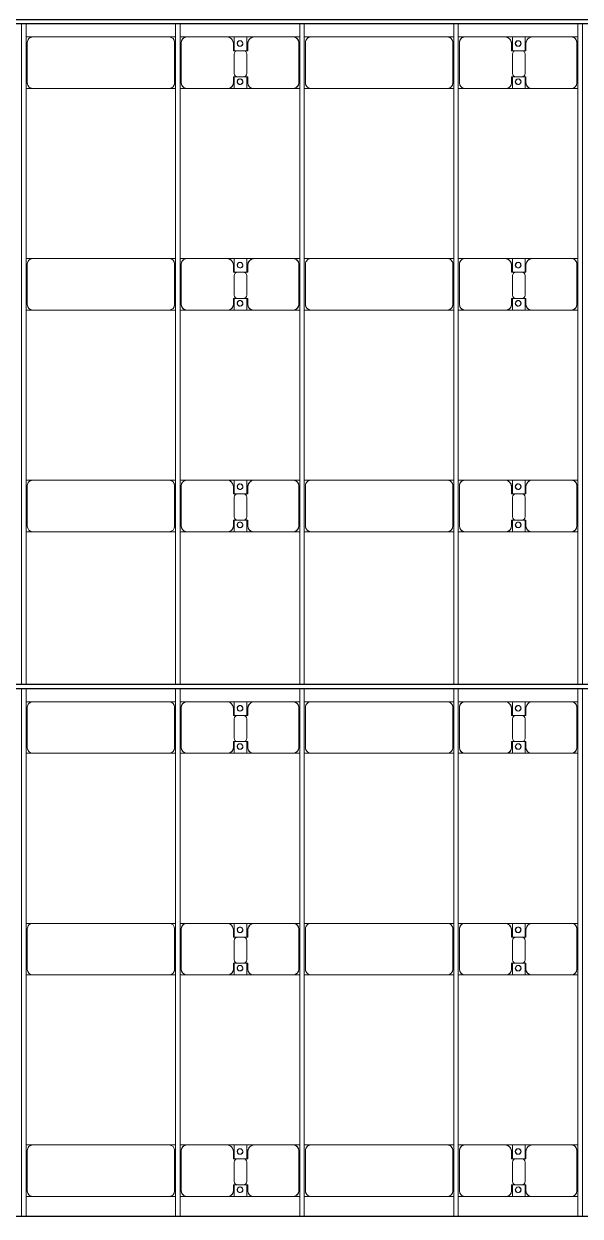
# Model space of a CAD drawing. Header units: millimetres. Extents: x -533732 to -130507, y -117886 to -23954.
# Drawn here: x -443909 to -438889, y -94545 to -83785 of the extents above; entities that cross this region are included whole.
import ezdxf

# ---------------------------------------------------------------- set-up
doc = ezdxf.new("R2010")
doc.units = ezdxf.units.MM
doc.layers.add('A-GENM', color=13, linetype='Continuous', lineweight=9)
doc.layers.add('S-BEAM', color=12, linetype='Continuous', lineweight=9)

# ---------------------------------------------------------------- blocks, each defined once
blk = doc.blocks.new('Dai phao do pin - DẢI PHAO ĐỠ PIN-V79-BỐ TRÍ KHUNG KẾT CẤU BÈ PIN 06')
at = {"layer": 'A-GENM', "color": 7}
for p, q in [((6849, 242), (6910, 242)), ((6849, 242), (6910, 242)), ((8140, 242), (6910, 242)), ((8140, 242), (8199, 242)), ((8140, 242), (8199, 242)), ((8239, 242), (8300, 242)), ((8239, 242), (8300, 242)), ((8660, 242), (8300, 242)), ((8660, 242), (8842, 242)), ((8842, 242), (8660, 242)), ((8728, 242), (8910, 242)), ((8728, 116), (8728, 242)), ((8910, 242), (8728, 242)), ((8842, 242), (8842, 116)), ((9260, 242), (8910, 242)), ((9260, 242), (9319, 242)), ((9260, 242), (9319, 242)), ((9359, 242), (9420, 242)), ((9359, 242), (9420, 242)), ((10650, 242), (9420, 242)), ((10650, 242), (10709, 242)), ((10650, 242), (10709, 242)), ((10749, 242), (10810, 242)), ((10749, 242), (10810, 242)), ((11170, 242), (10810, 242)), ((11170, 242), (11352, 242)), ((11352, 242), (11170, 242)), ((11238, 242), (11420, 242)), ((11238, 116), (11238, 242)), ((11420, 242), (11238, 242)), ((11352, 242), (11352, 116)), ((11770, 242), (11420, 242)), ((11770, 242), (11829, 242)), ((11770, 242), (11829, 242)), ((6860, 192), (6860, -173)), ((8190, -173), (8190, 192)), ((8250, 192), (8250, -173)), ((8720, 118), (8720, 182)), ((8812, 118), (8720, 118)), ((8850, 118), (8758, 118)), ((8850, 182), (8850, 118)), ((9310, -173), (9310, 192)), ((9370, 192), (9370, -173)), ((10700, -173), (10700, 192)), ((10760, 192), (10760, -173)), ((11230, 118), (11230, 182)), ((11322, 118), (11230, 118)), ((11360, 118), (11268, 118)), ((11360, 182), (11360, 118)), ((11820, -173), (11820, 192)), ((8728, 88), (8728, -88)), ((8842, -88), (8842, 88)), ((11238, 88), (11238, -88)), ((11352, -88), (11352, 88)), ((8720, -173), (8720, -118)), ((8720, -118), (8812, -118)), ((8728, -223), (8728, -116)), ((8758, -118), (8850, -118)), ((8842, -116), (8842, -223)), ((8850, -118), (8850, -173)), ((11230, -173), (11230, -118)), ((11230, -118), (11322, -118)), ((11238, -223), (11238, -116)), ((11268, -118), (11360, -118)), ((11352, -116), (11352, -223)), ((11360, -118), (11360, -173)), ((6910, -223), (6849, -223)), ((6910, -223), (6849, -223)), ((6910, -223), (8140, -223)), ((8199, -223), (8140, -223)), ((8199, -223), (8140, -223)), ((8300, -223), (8239, -223)), ((8300, -223), (8239, -223)), ((8300, -223), (8670, -223)), ((8842, -223), (8670, -223)), ((8670, -223), (8842, -223)), ((8900, -223), (8728, -223)), ((8728, -223), (8900, -223)), ((8900, -223), (9260, -223)), ((9319, -223), (9260, -223)), ((9319, -223), (9260, -223)), ((9420, -223), (9359, -223)), ((9420, -223), (9359, -223)), ((9420, -223), (10650, -223)), ((10709, -223), (10650, -223)), ((10709, -223), (10650, -223)), ((10810, -223), (10749, -223)), ((10810, -223), (10749, -223)), ((10810, -223), (11180, -223)), ((11352, -223), (11180, -223)), ((11180, -223), (11352, -223)), ((11410, -223), (11238, -223)), ((11238, -223), (11410, -223)), ((11410, -223), (11770, -223)), ((11829, -223), (11770, -223)), ((11829, -223), (11770, -223))]:
    blk.add_line(p, q, dxfattribs=at)
for centre, radius, start, end in [((6910, 192), 50, 90, 180), ((6910, 192), 50, 150, 180), ((6910, 192), 50, 105, 135), ((8140, 192), 50, 0, 90), ((8140, 192), 50, 60, 90), ((8140, 192), 50, 15, 30), ((8300, 192), 50, 90, 180), ((8300, 192), 50, 105, 180), ((8660, 182), 60, 360, 90), ((8660, 182), 60, 360, 60), ((8910, 182), 60, 90, 180), ((8910, 182), 60, 120, 180), ((9260, 192), 50, 0, 90), ((9260, 192), 50, 0, 75), ((9420, 192), 50, 90, 180), ((9420, 192), 50, 150, 180), ((9420, 192), 50, 105, 135), ((10650, 192), 50, 360, 90), ((10650, 192), 50, 60, 90), ((10650, 192), 50, 15, 30), ((10810, 192), 50, 90, 180), ((10810, 192), 50, 105, 180), ((11170, 182), 60, 360, 90), ((11170, 182), 60, 360, 60), ((11420, 182), 60, 90, 180), ((11420, 182), 60, 120, 180), ((11770, 192), 50, 360, 90), ((11770, 192), 50, 360, 75), ((8758, 88), 30, 90, 180), ((8779, 183), 25, 0, 180), ((8779, 183), 25, 0, 165), ((8779, 183), 25, 180, 0), ((8781, 183), 25, 360, 180), ((8781, 183), 25, 90, 180), ((8781, 183), 25, 180, 360), ((8781, 183), 25, 180, 300), ((8779, 183), 25, 210, 0), ((8781, 183), 25, 15, 75), ((8781, 183), 25, 339.9422, 345), ((8812, 88), 30, 360, 90), ((11268, 88), 30, 90, 180), ((11289, 183), 25, 0, 180), ((11289, 183), 25, 0, 165), ((11289, 183), 25, 180, 0), ((11291, 183), 25, 360, 180), ((11291, 183), 25, 90, 180), ((11291, 183), 25, 180, 0), ((11291, 183), 25, 180, 300), ((11289, 183), 25, 210, 0), ((11291, 183), 25, 15, 75), ((11291, 183), 25, 339.9685, 345), ((11322, 88), 30, 0, 90), ((8758, -88), 30, 180, 270), ((8812, -88), 30, 270, 0), ((11268, -88), 30, 180, 270), ((11322, -88), 30, 270, 0), ((6910, -173), 50, 180, 270), ((6910, -173), 50, 180, 210), ((8140, -173), 50, 270, 360), ((8140, -173), 50, 330, 360), ((8300, -173), 50, 180, 270), ((8300, -173), 50, 180, 255), ((8670, -173), 50, 270, 0), ((8670, -173), 50, 285, 0), ((8779, -162), 25, 0, 180), ((8779, -162), 25, 105, 165), ((8779, -162), 25, 180, 0), ((8779, -162), 25, 195, 360), ((8781, -162), 25, 360, 180), ((8781, -162), 25, 105, 180), ((8781, -162), 25, 180, 0), ((8781, -162), 25, 180, 270), ((8779, -162), 25, 360, 75), ((8781, -162), 25, 15, 75), ((8781, -162), 25, 285, 345), ((8900, -173), 50, 180, 270), ((8900, -173), 50, 180, 255), ((9260, -173), 50, 270, 360), ((9260, -173), 50, 285, 360), ((9420, -173), 50, 180, 270), ((9420, -173), 50, 180, 210), ((10650, -173), 50, 270, 360), ((10650, -173), 50, 330, 360), ((10810, -173), 50, 180, 270), ((10810, -173), 50, 180, 255), ((11180, -173), 50, 270, 360), ((11180, -173), 50, 285, 0), ((11289, -162), 25, 360, 180), ((11289, -162), 25, 105, 165), ((11289, -162), 25, 180, 360), ((11289, -162), 25, 195, 360), ((11291, -162), 25, 0, 180), ((11291, -162), 25, 105, 180), ((11291, -162), 25, 180, 0), ((11291, -162), 25, 180, 270), ((11289, -162), 25, 360, 75), ((11291, -162), 25, 15, 75), ((11291, -162), 25, 285, 345), ((11410, -173), 50, 180, 270), ((11410, -173), 50, 180, 255), ((11770, -173), 50, 270, 360), ((11770, -173), 50, 285, 360), ((6910, -173), 50, 240, 270), ((8140, -173), 50, 285, 300), ((9420, -173), 50, 240, 270), ((10650, -173), 50, 285, 300)]:
    blk.add_arc(centre, radius, start, end, dxfattribs=at)
blk = doc.blocks.new('Dai phao do pin - DẢI PHAO ĐỠ PIN-V81-BỐ TRÍ KHUNG KẾT CẤU BÈ PIN 06')
at = {"layer": 'A-GENM', "color": 7}
for p, q in [((6849, 242), (6910, 242)), ((6849, 242), (6910, 242)), ((8140, 242), (6910, 242)), ((8140, 242), (8199, 242)), ((8140, 242), (8199, 242)), ((8239, 242), (8300, 242)), ((8239, 242), (8300, 242)), ((8660, 242), (8300, 242)), ((8660, 242), (8842, 242)), ((8842, 242), (8660, 242)), ((8728, 242), (8910, 242)), ((8728, 116), (8728, 242)), ((8910, 242), (8728, 242)), ((8842, 242), (8842, 116)), ((9260, 242), (8910, 242)), ((9260, 242), (9319, 242)), ((9260, 242), (9319, 242)), ((9359, 242), (9420, 242)), ((9359, 242), (9420, 242)), ((10650, 242), (9420, 242)), ((10650, 242), (10709, 242)), ((10650, 242), (10709, 242)), ((10749, 242), (10810, 242)), ((10749, 242), (10810, 242)), ((11170, 242), (10810, 242)), ((11170, 242), (11352, 242)), ((11352, 242), (11170, 242)), ((11238, 242), (11420, 242)), ((11238, 116), (11238, 242)), ((11420, 242), (11238, 242)), ((11352, 242), (11352, 116)), ((11770, 242), (11420, 242)), ((11770, 242), (11829, 242)), ((11770, 242), (11829, 242)), ((6860, 192), (6860, -173)), ((8190, -173), (8190, 192)), ((8250, 192), (8250, -173)), ((8720, 118), (8720, 182)), ((8812, 118), (8720, 118)), ((8850, 118), (8758, 118)), ((8850, 182), (8850, 118)), ((9310, -173), (9310, 192)), ((9370, 192), (9370, -173)), ((10700, -173), (10700, 192)), ((10760, 192), (10760, -173)), ((11230, 118), (11230, 182)), ((11322, 118), (11230, 118)), ((11360, 118), (11268, 118)), ((11360, 182), (11360, 118)), ((11820, -173), (11820, 192)), ((8728, 88), (8728, -88)), ((8842, -88), (8842, 88)), ((11238, 88), (11238, -88)), ((11352, -88), (11352, 88)), ((8720, -173), (8720, -118)), ((8720, -118), (8812, -118)), ((8728, -223), (8728, -116)), ((8758, -118), (8850, -118)), ((8842, -116), (8842, -223)), ((8850, -118), (8850, -173)), ((11230, -173), (11230, -118)), ((11230, -118), (11322, -118)), ((11238, -223), (11238, -116)), ((11268, -118), (11360, -118)), ((11352, -116), (11352, -223)), ((11360, -118), (11360, -173)), ((6910, -223), (6849, -223)), ((6910, -223), (6849, -223)), ((6910, -223), (8140, -223)), ((8199, -223), (8140, -223)), ((8199, -223), (8140, -223)), ((8300, -223), (8239, -223)), ((8300, -223), (8239, -223)), ((8300, -223), (8670, -223)), ((8842, -223), (8670, -223)), ((8670, -223), (8842, -223)), ((8900, -223), (8728, -223)), ((8728, -223), (8900, -223)), ((8900, -223), (9260, -223)), ((9319, -223), (9260, -223)), ((9319, -223), (9260, -223)), ((9420, -223), (9359, -223)), ((9420, -223), (9359, -223)), ((9420, -223), (10650, -223)), ((10709, -223), (10650, -223)), ((10709, -223), (10650, -223)), ((10810, -223), (10749, -223)), ((10810, -223), (10749, -223)), ((10810, -223), (11180, -223)), ((11352, -223), (11180, -223)), ((11180, -223), (11352, -223)), ((11410, -223), (11238, -223)), ((11238, -223), (11410, -223)), ((11410, -223), (11770, -223)), ((11829, -223), (11770, -223)), ((11829, -223), (11770, -223))]:
    blk.add_line(p, q, dxfattribs=at)
for centre, radius, start, end in [((6910, 192), 50, 90, 180), ((6910, 192), 50, 150, 180), ((6910, 192), 50, 105, 135), ((8140, 192), 50, 0, 90), ((8140, 192), 50, 60, 90), ((8140, 192), 50, 15, 30), ((8300, 192), 50, 90, 180), ((8300, 192), 50, 105, 180), ((8660, 182), 60, 360, 90), ((8660, 182), 60, 360, 60), ((8910, 182), 60, 90, 180), ((8910, 182), 60, 120, 180), ((9260, 192), 50, 0, 90), ((9260, 192), 50, 0, 75), ((9420, 192), 50, 90, 180), ((9420, 192), 50, 150, 180), ((9420, 192), 50, 105, 135), ((10650, 192), 50, 360, 90), ((10650, 192), 50, 60, 90), ((10650, 192), 50, 15, 30), ((10810, 192), 50, 90, 180), ((10810, 192), 50, 105, 180), ((11170, 182), 60, 360, 90), ((11170, 182), 60, 360, 60), ((11420, 182), 60, 90, 180), ((11420, 182), 60, 120, 180), ((11770, 192), 50, 360, 90), ((11770, 192), 50, 360, 75), ((8758, 88), 30, 90, 180), ((8779, 183), 25, 0, 180), ((8779, 183), 25, 0, 165), ((8779, 183), 25, 180, 0), ((8781, 183), 25, 360, 180), ((8781, 183), 25, 90, 180), ((8781, 183), 25, 180, 360), ((8781, 183), 25, 180, 300), ((8779, 183), 25, 210, 0), ((8781, 183), 25, 15, 75), ((8781, 183), 25, 330, 345), ((8812, 88), 30, 360, 90), ((11268, 88), 30, 90, 180), ((11289, 183), 25, 0, 180), ((11289, 183), 25, 0, 165), ((11289, 183), 25, 180, 0), ((11291, 183), 25, 360, 180), ((11291, 183), 25, 90, 180), ((11291, 183), 25, 180, 0), ((11291, 183), 25, 180, 300), ((11289, 183), 25, 210, 0), ((11291, 183), 25, 15, 75), ((11291, 183), 25, 330, 345), ((11322, 88), 30, 0, 90), ((8758, -88), 30, 180, 270), ((8812, -88), 30, 270, 0), ((11268, -88), 30, 180, 270), ((11322, -88), 30, 270, 0), ((6910, -173), 50, 180, 270), ((6910, -173), 50, 180, 210), ((8140, -173), 50, 270, 360), ((8140, -173), 50, 330, 360), ((8300, -173), 50, 180, 270), ((8300, -173), 50, 180, 255), ((8670, -173), 50, 270, 0), ((8670, -173), 50, 285, 0), ((8779, -162), 25, 0, 180), ((8779, -162), 25, 105, 165), ((8779, -162), 25, 180, 0), ((8779, -162), 25, 195, 360), ((8781, -162), 25, 360, 180), ((8781, -162), 25, 105, 180), ((8781, -162), 25, 180, 0), ((8781, -162), 25, 180, 270), ((8779, -162), 25, 360, 75), ((8781, -162), 25, 15, 75), ((8781, -162), 25, 285, 345), ((8900, -173), 50, 180, 270), ((8900, -173), 50, 180, 255), ((9260, -173), 50, 270, 360), ((9260, -173), 50, 285, 360), ((9420, -173), 50, 180, 270), ((9420, -173), 50, 180, 210), ((10650, -173), 50, 270, 360), ((10650, -173), 50, 330, 360), ((10810, -173), 50, 180, 270), ((10810, -173), 50, 180, 255), ((11180, -173), 50, 270, 360), ((11180, -173), 50, 285, 0), ((11289, -162), 25, 360, 180), ((11289, -162), 25, 105, 165), ((11289, -162), 25, 180, 360), ((11289, -162), 25, 195, 360), ((11291, -162), 25, 0, 180), ((11291, -162), 25, 105, 180), ((11291, -162), 25, 180, 0), ((11291, -162), 25, 180, 270), ((11289, -162), 25, 360, 75), ((11291, -162), 25, 15, 75), ((11291, -162), 25, 285, 345), ((11410, -173), 50, 180, 270), ((11410, -173), 50, 180, 255), ((11770, -173), 50, 270, 360), ((11770, -173), 50, 285, 360), ((6910, -173), 50, 240, 270), ((8140, -173), 50, 285, 300), ((9420, -173), 50, 240, 270), ((10650, -173), 50, 285, 300)]:
    blk.add_arc(centre, radius, start, end, dxfattribs=at)
blk = doc.blocks.new('Dai phao do pin - DẢI PHAO ĐỠ PIN-V83-BỐ TRÍ KHUNG KẾT CẤU BÈ PIN 06')
at = {"layer": 'A-GENM', "color": 7}
for p, q in [((6849, 242), (6910, 242)), ((6849, 242), (6910, 242)), ((8140, 242), (6910, 242)), ((8140, 242), (8199, 242)), ((8140, 242), (8199, 242)), ((8239, 242), (8300, 242)), ((8239, 242), (8300, 242)), ((8660, 242), (8300, 242)), ((8660, 242), (8842, 242)), ((8842, 242), (8660, 242)), ((8728, 242), (8910, 242)), ((8728, 116), (8728, 242)), ((8910, 242), (8728, 242)), ((8842, 242), (8842, 116)), ((9260, 242), (8910, 242)), ((9260, 242), (9319, 242)), ((9260, 242), (9319, 242)), ((9359, 242), (9420, 242)), ((9359, 242), (9420, 242)), ((10650, 242), (9420, 242)), ((10650, 242), (10709, 242)), ((10650, 242), (10709, 242)), ((10749, 242), (10810, 242)), ((10749, 242), (10810, 242)), ((11170, 242), (10810, 242)), ((11170, 242), (11352, 242)), ((11352, 242), (11170, 242)), ((11238, 242), (11420, 242)), ((11238, 116), (11238, 242)), ((11420, 242), (11238, 242)), ((11352, 242), (11352, 116)), ((11770, 242), (11420, 242)), ((11770, 242), (11829, 242)), ((11770, 242), (11829, 242)), ((6860, 192), (6860, -173)), ((8190, -173), (8190, 192)), ((8250, 192), (8250, -173)), ((8720, 118), (8720, 182)), ((8812, 118), (8720, 118)), ((8850, 118), (8758, 118)), ((8850, 182), (8850, 118)), ((9310, -173), (9310, 192)), ((9370, 192), (9370, -173)), ((10700, -173), (10700, 192)), ((10760, 192), (10760, -173)), ((11230, 118), (11230, 182)), ((11322, 118), (11230, 118)), ((11360, 118), (11268, 118)), ((11360, 182), (11360, 118)), ((11820, -173), (11820, 192)), ((8728, 88), (8728, -88)), ((8842, -88), (8842, 88)), ((11238, 88), (11238, -88)), ((11352, -88), (11352, 88)), ((8720, -173), (8720, -118)), ((8720, -118), (8812, -118)), ((8728, -223), (8728, -116)), ((8758, -118), (8850, -118)), ((8842, -116), (8842, -223)), ((8850, -118), (8850, -173)), ((11230, -173), (11230, -118)), ((11230, -118), (11322, -118)), ((11238, -223), (11238, -116)), ((11268, -118), (11360, -118)), ((11352, -116), (11352, -223)), ((11360, -118), (11360, -173)), ((6910, -223), (6849, -223)), ((6910, -223), (6849, -223)), ((6910, -223), (8140, -223)), ((8199, -223), (8140, -223)), ((8199, -223), (8140, -223)), ((8300, -223), (8239, -223)), ((8300, -223), (8239, -223)), ((8300, -223), (8670, -223)), ((8842, -223), (8670, -223)), ((8670, -223), (8842, -223)), ((8900, -223), (8728, -223)), ((8728, -223), (8900, -223)), ((8900, -223), (9260, -223)), ((9319, -223), (9260, -223)), ((9319, -223), (9260, -223)), ((9420, -223), (9359, -223)), ((9420, -223), (9359, -223)), ((9420, -223), (10650, -223)), ((10709, -223), (10650, -223)), ((10709, -223), (10650, -223)), ((10810, -223), (10749, -223)), ((10810, -223), (10749, -223)), ((10810, -223), (11180, -223)), ((11352, -223), (11180, -223)), ((11180, -223), (11352, -223)), ((11410, -223), (11238, -223)), ((11238, -223), (11410, -223)), ((11410, -223), (11770, -223)), ((11829, -223), (11770, -223)), ((11829, -223), (11770, -223))]:
    blk.add_line(p, q, dxfattribs=at)
for centre, radius, start, end in [((6910, 192), 50, 90, 180), ((6910, 192), 50, 150, 180), ((6910, 192), 50, 105, 135), ((8140, 192), 50, 0, 90), ((8140, 192), 50, 60, 90), ((8140, 192), 50, 15, 30), ((8300, 192), 50, 90, 180), ((8300, 192), 50, 105, 180), ((8660, 182), 60, 360, 90), ((8660, 182), 60, 360, 60), ((8910, 182), 60, 90, 180), ((8910, 182), 60, 120, 180), ((9260, 192), 50, 0, 90), ((9260, 192), 50, 0, 75), ((9420, 192), 50, 90, 180), ((9420, 192), 50, 150, 180), ((9420, 192), 50, 105, 135), ((10650, 192), 50, 360, 90), ((10650, 192), 50, 60, 90), ((10650, 192), 50, 15, 30), ((10810, 192), 50, 90, 180), ((10810, 192), 50, 105, 180), ((11170, 182), 60, 360, 90), ((11170, 182), 60, 360, 60), ((11420, 182), 60, 90, 180), ((11420, 182), 60, 120, 180), ((11770, 192), 50, 360, 90), ((11770, 192), 50, 360, 75), ((8758, 88), 30, 90, 180), ((8779, 183), 25, 0, 180), ((8779, 183), 25, 0, 165), ((8779, 183), 25, 180, 0), ((8781, 183), 25, 360, 180), ((8781, 183), 25, 90, 180), ((8781, 183), 25, 180, 360), ((8781, 183), 25, 180, 300), ((8779, 183), 25, 210, 0), ((8781, 183), 25, 15, 75), ((8781, 183), 25, 330, 345), ((8812, 88), 30, 360, 90), ((11268, 88), 30, 90, 180), ((11289, 183), 25, 0, 180), ((11289, 183), 25, 0, 165), ((11289, 183), 25, 180, 0), ((11291, 183), 25, 360, 180), ((11291, 183), 25, 90, 180), ((11291, 183), 25, 180, 0), ((11291, 183), 25, 180, 300), ((11289, 183), 25, 210, 0), ((11291, 183), 25, 15, 75), ((11291, 183), 25, 330, 345), ((11322, 88), 30, 0, 90), ((8758, -88), 30, 180, 270), ((8812, -88), 30, 270, 0), ((11268, -88), 30, 180, 270), ((11322, -88), 30, 270, 0), ((6910, -173), 50, 180, 270), ((6910, -173), 50, 180, 210), ((8140, -173), 50, 270, 360), ((8140, -173), 50, 330, 360), ((8300, -173), 50, 180, 270), ((8300, -173), 50, 180, 255), ((8670, -173), 50, 270, 0), ((8670, -173), 50, 285, 0), ((8779, -162), 25, 0, 180), ((8779, -162), 25, 105, 165), ((8779, -162), 25, 180, 0), ((8779, -162), 25, 195, 360), ((8781, -162), 25, 360, 180), ((8781, -162), 25, 105, 180), ((8781, -162), 25, 180, 0), ((8781, -162), 25, 180, 270), ((8779, -162), 25, 360, 75), ((8781, -162), 25, 15, 75), ((8781, -162), 25, 285, 345), ((8900, -173), 50, 180, 270), ((8900, -173), 50, 180, 255), ((9260, -173), 50, 270, 360), ((9260, -173), 50, 285, 360), ((9420, -173), 50, 180, 270), ((9420, -173), 50, 180, 210), ((10650, -173), 50, 270, 360), ((10650, -173), 50, 330, 360), ((10810, -173), 50, 180, 270), ((10810, -173), 50, 180, 255), ((11180, -173), 50, 270, 360), ((11180, -173), 50, 285, 0), ((11289, -162), 25, 360, 180), ((11289, -162), 25, 105, 165), ((11289, -162), 25, 180, 360), ((11289, -162), 25, 195, 360), ((11291, -162), 25, 0, 180), ((11291, -162), 25, 105, 180), ((11291, -162), 25, 180, 0), ((11291, -162), 25, 180, 270), ((11289, -162), 25, 360, 75), ((11291, -162), 25, 15, 75), ((11291, -162), 25, 285, 345), ((11410, -173), 50, 180, 270), ((11410, -173), 50, 180, 255), ((11770, -173), 50, 270, 360), ((11770, -173), 50, 285, 360), ((6910, -173), 50, 240, 270), ((8140, -173), 50, 285, 300), ((9420, -173), 50, 240, 270), ((10650, -173), 50, 285, 300)]:
    blk.add_arc(centre, radius, start, end, dxfattribs=at)
blk = doc.blocks.new('Dai phao do pin - DẢI PHAO ĐỠ PIN-V85-BỐ TRÍ KHUNG KẾT CẤU BÈ PIN 06')
at = {"layer": 'A-GENM', "color": 7}
for p, q in [((6849, 242), (6910, 242)), ((6849, 242), (6910, 242)), ((8140, 242), (6910, 242)), ((8140, 242), (8199, 242)), ((8140, 242), (8199, 242)), ((8239, 242), (8300, 242)), ((8239, 242), (8300, 242)), ((8660, 242), (8300, 242)), ((8660, 242), (8842, 242)), ((8842, 242), (8660, 242)), ((8728, 242), (8910, 242)), ((8728, 116), (8728, 242)), ((8910, 242), (8728, 242)), ((8842, 242), (8842, 116)), ((9260, 242), (8910, 242)), ((9260, 242), (9319, 242)), ((9260, 242), (9319, 242)), ((9359, 242), (9420, 242)), ((9359, 242), (9420, 242)), ((10650, 242), (9420, 242)), ((10650, 242), (10709, 242)), ((10650, 242), (10709, 242)), ((10749, 242), (10810, 242)), ((10749, 242), (10810, 242)), ((11170, 242), (10810, 242)), ((11170, 242), (11352, 242)), ((11352, 242), (11170, 242)), ((11238, 242), (11420, 242)), ((11238, 116), (11238, 242)), ((11420, 242), (11238, 242)), ((11352, 242), (11352, 116)), ((11770, 242), (11420, 242)), ((11770, 242), (11829, 242)), ((11770, 242), (11829, 242)), ((6860, 192), (6860, -173)), ((8190, -173), (8190, 192)), ((8250, 192), (8250, -173)), ((8720, 118), (8720, 182)), ((8812, 118), (8720, 118)), ((8850, 118), (8758, 118)), ((8850, 182), (8850, 118)), ((9310, -173), (9310, 192)), ((9370, 192), (9370, -173)), ((10700, -173), (10700, 192)), ((10760, 192), (10760, -173)), ((11230, 118), (11230, 182)), ((11322, 118), (11230, 118)), ((11360, 118), (11268, 118)), ((11360, 182), (11360, 118)), ((11820, -173), (11820, 192)), ((8728, 88), (8728, -88)), ((8842, -88), (8842, 88)), ((11238, 88), (11238, -88)), ((11352, -88), (11352, 88)), ((8720, -173), (8720, -118)), ((8720, -118), (8812, -118)), ((8728, -223), (8728, -116)), ((8758, -118), (8850, -118)), ((8842, -116), (8842, -223)), ((8850, -118), (8850, -173)), ((11230, -173), (11230, -118)), ((11230, -118), (11322, -118)), ((11238, -223), (11238, -116)), ((11268, -118), (11360, -118)), ((11352, -116), (11352, -223)), ((11360, -118), (11360, -173)), ((6910, -223), (6849, -223)), ((6910, -223), (6849, -223)), ((6910, -223), (8140, -223)), ((8199, -223), (8140, -223)), ((8199, -223), (8140, -223)), ((8300, -223), (8239, -223)), ((8300, -223), (8239, -223)), ((8300, -223), (8670, -223)), ((8842, -223), (8670, -223)), ((8670, -223), (8842, -223)), ((8900, -223), (8728, -223)), ((8728, -223), (8900, -223)), ((8900, -223), (9260, -223)), ((9319, -223), (9260, -223)), ((9319, -223), (9260, -223)), ((9420, -223), (9359, -223)), ((9420, -223), (9359, -223)), ((9420, -223), (10650, -223)), ((10709, -223), (10650, -223)), ((10709, -223), (10650, -223)), ((10810, -223), (10749, -223)), ((10810, -223), (10749, -223)), ((10810, -223), (11180, -223)), ((11352, -223), (11180, -223)), ((11180, -223), (11352, -223)), ((11410, -223), (11238, -223)), ((11238, -223), (11410, -223)), ((11410, -223), (11770, -223)), ((11829, -223), (11770, -223)), ((11829, -223), (11770, -223))]:
    blk.add_line(p, q, dxfattribs=at)
for centre, radius, start, end in [((6910, 192), 50, 90, 180), ((6910, 192), 50, 150, 180), ((6910, 192), 50, 105, 135), ((8140, 192), 50, 0, 90), ((8140, 192), 50, 60, 90), ((8140, 192), 50, 15, 30), ((8300, 192), 50, 90, 180), ((8300, 192), 50, 105, 180), ((8660, 182), 60, 360, 90), ((8660, 182), 60, 360, 60), ((8910, 182), 60, 90, 180), ((8910, 182), 60, 120, 180), ((9260, 192), 50, 0, 90), ((9260, 192), 50, 0, 75), ((9420, 192), 50, 90, 180), ((9420, 192), 50, 150, 180), ((9420, 192), 50, 105, 135), ((10650, 192), 50, 360, 90), ((10650, 192), 50, 60, 90), ((10650, 192), 50, 15, 30), ((10810, 192), 50, 90, 180), ((10810, 192), 50, 105, 180), ((11170, 182), 60, 360, 90), ((11170, 182), 60, 360, 60), ((11420, 182), 60, 90, 180), ((11420, 182), 60, 120, 180), ((11770, 192), 50, 360, 90), ((11770, 192), 50, 360, 75), ((8758, 88), 30, 90, 180), ((8779, 183), 25, 0, 180), ((8779, 183), 25, 0, 165), ((8779, 183), 25, 180, 0), ((8781, 183), 25, 360, 180), ((8781, 183), 25, 90, 180), ((8781, 183), 25, 180, 360), ((8781, 183), 25, 180, 300), ((8779, 183), 25, 210, 0), ((8781, 183), 25, 15, 75), ((8781, 183), 25, 330, 345), ((8812, 88), 30, 360, 90), ((11268, 88), 30, 90, 180), ((11289, 183), 25, 0, 180), ((11289, 183), 25, 0, 165), ((11289, 183), 25, 180, 0), ((11291, 183), 25, 360, 180), ((11291, 183), 25, 90, 180), ((11291, 183), 25, 180, 0), ((11291, 183), 25, 180, 300), ((11289, 183), 25, 210, 0), ((11291, 183), 25, 15, 75), ((11291, 183), 25, 330, 345), ((11322, 88), 30, 0, 90), ((8758, -88), 30, 180, 270), ((8812, -88), 30, 270, 0), ((11268, -88), 30, 180, 270), ((11322, -88), 30, 270, 0), ((6910, -173), 50, 180, 270), ((6910, -173), 50, 180, 210), ((8140, -173), 50, 270, 360), ((8140, -173), 50, 330, 360), ((8300, -173), 50, 180, 270), ((8300, -173), 50, 180, 255), ((8670, -173), 50, 270, 0), ((8670, -173), 50, 285, 0), ((8779, -162), 25, 0, 180), ((8779, -162), 25, 105, 165), ((8779, -162), 25, 180, 0), ((8779, -162), 25, 195, 360), ((8781, -162), 25, 360, 180), ((8781, -162), 25, 105, 180), ((8781, -162), 25, 180, 0), ((8781, -162), 25, 180, 270), ((8779, -162), 25, 360, 75), ((8781, -162), 25, 15, 75), ((8781, -162), 25, 285, 345), ((8900, -173), 50, 180, 270), ((8900, -173), 50, 180, 255), ((9260, -173), 50, 270, 360), ((9260, -173), 50, 285, 360), ((9420, -173), 50, 180, 270), ((9420, -173), 50, 180, 210), ((10650, -173), 50, 270, 360), ((10650, -173), 50, 330, 360), ((10810, -173), 50, 180, 270), ((10810, -173), 50, 180, 255), ((11180, -173), 50, 270, 360), ((11180, -173), 50, 285, 0), ((11289, -162), 25, 360, 180), ((11289, -162), 25, 105, 165), ((11289, -162), 25, 180, 360), ((11289, -162), 25, 195, 360), ((11291, -162), 25, 0, 180), ((11291, -162), 25, 105, 180), ((11291, -162), 25, 180, 0), ((11291, -162), 25, 180, 270), ((11289, -162), 25, 360, 75), ((11291, -162), 25, 15, 75), ((11291, -162), 25, 285, 345), ((11410, -173), 50, 180, 270), ((11410, -173), 50, 180, 255), ((11770, -173), 50, 270, 360), ((11770, -173), 50, 285, 360), ((6910, -173), 50, 240, 270), ((8140, -173), 50, 285, 300), ((9420, -173), 50, 240, 270), ((10650, -173), 50, 285, 300)]:
    blk.add_arc(centre, radius, start, end, dxfattribs=at)
blk = doc.blocks.new('Dai phao do pin - DẢI PHAO ĐỠ PIN-V87-BỐ TRÍ KHUNG KẾT CẤU BÈ PIN 06')
at = {"layer": 'A-GENM', "color": 7}
for p, q in [((6849, 242), (6910, 242)), ((6849, 242), (6910, 242)), ((8140, 242), (6910, 242)), ((8140, 242), (8199, 242)), ((8140, 242), (8199, 242)), ((8239, 242), (8300, 242)), ((8239, 242), (8300, 242)), ((8660, 242), (8300, 242)), ((8660, 242), (8842, 242)), ((8842, 242), (8660, 242)), ((8728, 242), (8910, 242)), ((8728, 116), (8728, 242)), ((8910, 242), (8728, 242)), ((8842, 242), (8842, 116)), ((9260, 242), (8910, 242)), ((9260, 242), (9319, 242)), ((9260, 242), (9319, 242)), ((9359, 242), (9420, 242)), ((9359, 242), (9420, 242)), ((10650, 242), (9420, 242)), ((10650, 242), (10709, 242)), ((10650, 242), (10709, 242)), ((10749, 242), (10810, 242)), ((10749, 242), (10810, 242)), ((11170, 242), (10810, 242)), ((11170, 242), (11352, 242)), ((11352, 242), (11170, 242)), ((11238, 242), (11420, 242)), ((11238, 116), (11238, 242)), ((11420, 242), (11238, 242)), ((11352, 242), (11352, 116)), ((11770, 242), (11420, 242)), ((11770, 242), (11829, 242)), ((11770, 242), (11829, 242)), ((6860, 192), (6860, -173)), ((8190, -173), (8190, 192)), ((8250, 192), (8250, -173)), ((8720, 118), (8720, 182)), ((8812, 118), (8720, 118)), ((8850, 118), (8758, 118)), ((8850, 182), (8850, 118)), ((9310, -173), (9310, 192)), ((9370, 192), (9370, -173)), ((10700, -173), (10700, 192)), ((10760, 192), (10760, -173)), ((11230, 118), (11230, 182)), ((11322, 118), (11230, 118)), ((11360, 118), (11268, 118)), ((11360, 182), (11360, 118)), ((11820, -173), (11820, 192)), ((8728, 88), (8728, -88)), ((8842, -88), (8842, 88)), ((11238, 88), (11238, -88)), ((11352, -88), (11352, 88)), ((8720, -173), (8720, -118)), ((8720, -118), (8812, -118)), ((8728, -223), (8728, -116)), ((8758, -118), (8850, -118)), ((8842, -116), (8842, -223)), ((8850, -118), (8850, -173)), ((11230, -173), (11230, -118)), ((11230, -118), (11322, -118)), ((11238, -223), (11238, -116)), ((11268, -118), (11360, -118)), ((11352, -116), (11352, -223)), ((11360, -118), (11360, -173)), ((6910, -223), (6849, -223)), ((6910, -223), (6849, -223)), ((6910, -223), (8140, -223)), ((8199, -223), (8140, -223)), ((8199, -223), (8140, -223)), ((8300, -223), (8239, -223)), ((8300, -223), (8239, -223)), ((8300, -223), (8670, -223)), ((8842, -223), (8670, -223)), ((8670, -223), (8842, -223)), ((8900, -223), (8728, -223)), ((8728, -223), (8900, -223)), ((8900, -223), (9260, -223)), ((9319, -223), (9260, -223)), ((9319, -223), (9260, -223)), ((9420, -223), (9359, -223)), ((9420, -223), (9359, -223)), ((9420, -223), (10650, -223)), ((10709, -223), (10650, -223)), ((10709, -223), (10650, -223)), ((10810, -223), (10749, -223)), ((10810, -223), (10749, -223)), ((10810, -223), (11180, -223)), ((11352, -223), (11180, -223)), ((11180, -223), (11352, -223)), ((11410, -223), (11238, -223)), ((11238, -223), (11410, -223)), ((11410, -223), (11770, -223)), ((11829, -223), (11770, -223)), ((11829, -223), (11770, -223))]:
    blk.add_line(p, q, dxfattribs=at)
for centre, radius, start, end in [((6910, 192), 50, 90, 180), ((6910, 192), 50, 150, 180), ((6910, 192), 50, 105, 135), ((8140, 192), 50, 0, 90), ((8140, 192), 50, 60, 90), ((8140, 192), 50, 15, 30), ((8300, 192), 50, 90, 180), ((8300, 192), 50, 105, 180), ((8660, 182), 60, 360, 90), ((8660, 182), 60, 360, 60), ((8910, 182), 60, 90, 180), ((8910, 182), 60, 120, 180), ((9260, 192), 50, 0, 90), ((9260, 192), 50, 0, 75), ((9420, 192), 50, 90, 180), ((9420, 192), 50, 150, 180), ((9420, 192), 50, 105, 135), ((10650, 192), 50, 360, 90), ((10650, 192), 50, 60, 90), ((10650, 192), 50, 15, 30), ((10810, 192), 50, 90, 180), ((10810, 192), 50, 105, 180), ((11170, 182), 60, 360, 90), ((11170, 182), 60, 360, 60), ((11420, 182), 60, 90, 180), ((11420, 182), 60, 120, 180), ((11770, 192), 50, 360, 90), ((11770, 192), 50, 360, 75), ((8758, 88), 30, 90, 180), ((8779, 183), 25, 0, 180), ((8779, 183), 25, 0, 165), ((8779, 183), 25, 180, 0), ((8781, 183), 25, 360, 180), ((8781, 183), 25, 90, 180), ((8781, 183), 25, 180, 360), ((8781, 183), 25, 180, 300), ((8779, 183), 25, 210, 0), ((8781, 183), 25, 15, 75), ((8781, 183), 25, 330, 345), ((8812, 88), 30, 360, 90), ((11268, 88), 30, 90, 180), ((11289, 183), 25, 0, 180), ((11289, 183), 25, 0, 165), ((11289, 183), 25, 180, 0), ((11291, 183), 25, 360, 180), ((11291, 183), 25, 90, 180), ((11291, 183), 25, 180, 0), ((11291, 183), 25, 180, 300), ((11289, 183), 25, 210, 0), ((11291, 183), 25, 15, 75), ((11291, 183), 25, 330, 345), ((11322, 88), 30, 0, 90), ((8758, -88), 30, 180, 270), ((8812, -88), 30, 270, 0), ((11268, -88), 30, 180, 270), ((11322, -88), 30, 270, 0), ((6910, -173), 50, 180, 270), ((6910, -173), 50, 180, 210), ((8140, -173), 50, 270, 360), ((8140, -173), 50, 330, 360), ((8300, -173), 50, 180, 270), ((8300, -173), 50, 180, 255), ((8670, -173), 50, 270, 0), ((8670, -173), 50, 285, 0), ((8779, -162), 25, 0, 180), ((8779, -162), 25, 105, 165), ((8779, -162), 25, 180, 0), ((8779, -162), 25, 195, 360), ((8781, -162), 25, 360, 180), ((8781, -162), 25, 105, 180), ((8781, -162), 25, 180, 0), ((8781, -162), 25, 180, 270), ((8779, -162), 25, 360, 75), ((8781, -162), 25, 15, 75), ((8781, -162), 25, 285, 345), ((8900, -173), 50, 180, 270), ((8900, -173), 50, 180, 255), ((9260, -173), 50, 270, 360), ((9260, -173), 50, 285, 360), ((9420, -173), 50, 180, 270), ((9420, -173), 50, 180, 210), ((10650, -173), 50, 270, 360), ((10650, -173), 50, 330, 360), ((10810, -173), 50, 180, 270), ((10810, -173), 50, 180, 255), ((11180, -173), 50, 270, 360), ((11180, -173), 50, 285, 0), ((11289, -162), 25, 360, 180), ((11289, -162), 25, 105, 165), ((11289, -162), 25, 180, 360), ((11289, -162), 25, 195, 360), ((11291, -162), 25, 0, 180), ((11291, -162), 25, 105, 180), ((11291, -162), 25, 180, 0), ((11291, -162), 25, 180, 270), ((11289, -162), 25, 360, 75), ((11291, -162), 25, 15, 75), ((11291, -162), 25, 285, 345), ((11410, -173), 50, 180, 270), ((11410, -173), 50, 180, 255), ((11770, -173), 50, 270, 360), ((11770, -173), 50, 285, 360), ((6910, -173), 50, 240, 270), ((8140, -173), 50, 285, 300), ((9420, -173), 50, 240, 270), ((10650, -173), 50, 285, 300)]:
    blk.add_arc(centre, radius, start, end, dxfattribs=at)
blk = doc.blocks.new('Dai phao do pin - DẢI PHAO ĐỠ PIN-V89-BỐ TRÍ KHUNG KẾT CẤU BÈ PIN 06')
at = {"layer": 'A-GENM', "color": 7}
for p, q in [((6849, 242), (6910, 242)), ((6849, 242), (6910, 242)), ((8140, 242), (6910, 242)), ((8140, 242), (8199, 242)), ((8140, 242), (8199, 242)), ((8239, 242), (8300, 242)), ((8239, 242), (8300, 242)), ((8660, 242), (8300, 242)), ((8660, 242), (8842, 242)), ((8842, 242), (8660, 242)), ((8728, 242), (8910, 242)), ((8728, 116), (8728, 242)), ((8910, 242), (8728, 242)), ((8842, 242), (8842, 116)), ((9260, 242), (8910, 242)), ((9260, 242), (9319, 242)), ((9260, 242), (9319, 242)), ((9359, 242), (9420, 242)), ((9359, 242), (9420, 242)), ((10650, 242), (9420, 242)), ((10650, 242), (10709, 242)), ((10650, 242), (10709, 242)), ((10749, 242), (10810, 242)), ((10749, 242), (10810, 242)), ((11170, 242), (10810, 242)), ((11170, 242), (11352, 242)), ((11352, 242), (11170, 242)), ((11238, 242), (11420, 242)), ((11238, 116), (11238, 242)), ((11420, 242), (11238, 242)), ((11352, 242), (11352, 116)), ((11770, 242), (11420, 242)), ((11770, 242), (11829, 242)), ((11770, 242), (11829, 242)), ((6860, 192), (6860, -173)), ((8190, -173), (8190, 192)), ((8250, 192), (8250, -173)), ((8720, 118), (8720, 182)), ((8812, 118), (8720, 118)), ((8850, 118), (8758, 118)), ((8850, 182), (8850, 118)), ((9310, -173), (9310, 192)), ((9370, 192), (9370, -173)), ((10700, -173), (10700, 192)), ((10760, 192), (10760, -173)), ((11230, 118), (11230, 182)), ((11322, 118), (11230, 118)), ((11360, 118), (11268, 118)), ((11360, 182), (11360, 118)), ((11820, -173), (11820, 192)), ((8728, 88), (8728, -88)), ((8842, -88), (8842, 88)), ((11238, 88), (11238, -88)), ((11352, -88), (11352, 88)), ((8720, -173), (8720, -118)), ((8720, -118), (8812, -118)), ((8728, -223), (8728, -116)), ((8758, -118), (8850, -118)), ((8842, -116), (8842, -223)), ((8850, -118), (8850, -173)), ((11230, -173), (11230, -118)), ((11230, -118), (11322, -118)), ((11238, -223), (11238, -116)), ((11268, -118), (11360, -118)), ((11352, -116), (11352, -223)), ((11360, -118), (11360, -173)), ((6910, -223), (6849, -223)), ((6910, -223), (6849, -223)), ((6910, -223), (8140, -223)), ((8199, -223), (8140, -223)), ((8199, -223), (8140, -223)), ((8300, -223), (8239, -223)), ((8300, -223), (8239, -223)), ((8300, -223), (8670, -223)), ((8842, -223), (8670, -223)), ((8670, -223), (8842, -223)), ((8900, -223), (8728, -223)), ((8728, -223), (8900, -223)), ((8900, -223), (9260, -223)), ((9319, -223), (9260, -223)), ((9319, -223), (9260, -223)), ((9420, -223), (9359, -223)), ((9420, -223), (9359, -223)), ((9420, -223), (10650, -223)), ((10709, -223), (10650, -223)), ((10709, -223), (10650, -223)), ((10810, -223), (10749, -223)), ((10810, -223), (10749, -223)), ((10810, -223), (11180, -223)), ((11352, -223), (11180, -223)), ((11180, -223), (11352, -223)), ((11410, -223), (11238, -223)), ((11238, -223), (11410, -223)), ((11410, -223), (11770, -223)), ((11829, -223), (11770, -223)), ((11829, -223), (11770, -223))]:
    blk.add_line(p, q, dxfattribs=at)
for centre, radius, start, end in [((6910, 192), 50, 90, 180), ((6910, 192), 50, 150, 180), ((6910, 192), 50, 105, 135), ((8140, 192), 50, 0, 90), ((8140, 192), 50, 60, 90), ((8140, 192), 50, 15, 30), ((8300, 192), 50, 90, 180), ((8300, 192), 50, 105, 180), ((8660, 182), 60, 360, 90), ((8660, 182), 60, 360, 60), ((8910, 182), 60, 90, 180), ((8910, 182), 60, 120, 180), ((9260, 192), 50, 0, 90), ((9260, 192), 50, 0, 75), ((9420, 192), 50, 90, 180), ((9420, 192), 50, 150, 180), ((9420, 192), 50, 105, 135), ((10650, 192), 50, 360, 90), ((10650, 192), 50, 60, 90), ((10650, 192), 50, 15, 30), ((10810, 192), 50, 90, 180), ((10810, 192), 50, 105, 180), ((11170, 182), 60, 360, 90), ((11170, 182), 60, 360, 60), ((11420, 182), 60, 90, 180), ((11420, 182), 60, 120, 180), ((11770, 192), 50, 360, 90), ((11770, 192), 50, 360, 75), ((8758, 88), 30, 90, 180), ((8779, 183), 25, 0, 180), ((8779, 183), 25, 0, 165), ((8779, 183), 25, 180, 0), ((8781, 183), 25, 360, 180), ((8781, 183), 25, 90, 180), ((8781, 183), 25, 180, 360), ((8781, 183), 25, 180, 300), ((8779, 183), 25, 210, 0), ((8781, 183), 25, 15, 75), ((8781, 183), 25, 330, 345), ((8812, 88), 30, 360, 90), ((11268, 88), 30, 90, 180), ((11289, 183), 25, 0, 180), ((11289, 183), 25, 0, 165), ((11289, 183), 25, 180, 0), ((11291, 183), 25, 360, 180), ((11291, 183), 25, 90, 180), ((11291, 183), 25, 180, 0), ((11291, 183), 25, 180, 300), ((11289, 183), 25, 210, 0), ((11291, 183), 25, 15, 75), ((11291, 183), 25, 330, 345), ((11322, 88), 30, 0, 90), ((8758, -88), 30, 180, 270), ((8812, -88), 30, 270, 0), ((11268, -88), 30, 180, 270), ((11322, -88), 30, 270, 0), ((6910, -173), 50, 180, 270), ((6910, -173), 50, 180, 210), ((8140, -173), 50, 270, 360), ((8140, -173), 50, 330, 345), ((8300, -173), 50, 180, 270), ((8300, -173), 50, 180, 255), ((8670, -173), 50, 270, 0), ((8670, -173), 50, 285, 0), ((8779, -162), 25, 0, 180), ((8779, -162), 25, 105, 165), ((8779, -162), 25, 180, 0), ((8779, -162), 25, 195, 360), ((8781, -162), 25, 360, 180), ((8781, -162), 25, 105, 180), ((8781, -162), 25, 180, 0), ((8781, -162), 25, 180, 270), ((8779, -162), 25, 360, 75), ((8781, -162), 25, 15, 75), ((8781, -162), 25, 285, 345), ((8900, -173), 50, 180, 270), ((8900, -173), 50, 180, 255), ((9260, -173), 50, 270, 360), ((9260, -173), 50, 285, 360), ((9420, -173), 50, 180, 270), ((9420, -173), 50, 180, 210), ((10650, -173), 50, 270, 360), ((10650, -173), 50, 330, 345), ((10810, -173), 50, 180, 270), ((10810, -173), 50, 180, 255), ((11180, -173), 50, 270, 360), ((11180, -173), 50, 285, 0), ((11289, -162), 25, 360, 180), ((11289, -162), 25, 105, 165), ((11289, -162), 25, 180, 360), ((11289, -162), 25, 195, 360), ((11291, -162), 25, 0, 180), ((11291, -162), 25, 105, 180), ((11291, -162), 25, 180, 0), ((11291, -162), 25, 180, 270), ((11289, -162), 25, 360, 75), ((11291, -162), 25, 15, 75), ((11291, -162), 25, 285, 345), ((11410, -173), 50, 180, 270), ((11410, -173), 50, 180, 255), ((11770, -173), 50, 270, 360), ((11770, -173), 50, 285, 360), ((6910, -173), 50, 240, 270), ((8140, -173), 50, 285, 300), ((9420, -173), 50, 240, 270), ((10650, -173), 50, 285, 300)]:
    blk.add_arc(centre, radius, start, end, dxfattribs=at)
blk = doc.blocks.new('Dầm C52 - Dầm C52-V31-BỐ TRÍ KHUNG KẾT CẤU BÈ PIN 06')
at = {"layer": 'S-BEAM', "color": 1}
for p, q in [((-23413, 20), (-18653, 20)), ((-18613, 20), (-12653, 20)), ((-18653, -20), (-23413, -20)), ((-12653, -20), (-18613, -20))]:
    blk.add_line(p, q, dxfattribs=at)
blk = doc.blocks.new('Dầm C52 - Hộp 40x60-19816-BỐ TRÍ KHUNG KẾT CẤU BÈ PIN 06')
at = {"layer": 'S-BEAM', "color": 3, "lineweight": 25}
for p, q in [((-145891, 20), (145891, 20)), ((145891, -20), (-145891, -20))]:
    blk.add_line(p, q, dxfattribs=at)
blk = doc.blocks.new('Dầm C52 - Hộp 40x60-V106-BỐ TRÍ KHUNG KẾT CẤU BÈ PIN 06')
at = {"layer": 'S-BEAM', "color": 3, "lineweight": 25}
blk.add_line((-145891, 20), (-637, 20), dxfattribs=at)
blk = doc.blocks.new('HOBANMONG_BEPIN 6_rvt-1-BỐ TRÍ KHUNG KẾT CẤU BÈ PIN 06')
at = {"layer": 'A-GENM', "color": 3, "lineweight": 25, "rotation": 359.9997586099392}
for name, p in [('Dai phao do pin - DẢI PHAO ĐỠ PIN-V79-BỐ TRÍ KHUNG KẾT CẤU BÈ PIN 06', (-450738, -84145)), ('Dai phao do pin - DẢI PHAO ĐỠ PIN-V81-BỐ TRÍ KHUNG KẾT CẤU BÈ PIN 06', (-450738, -86145)), ('Dai phao do pin - DẢI PHAO ĐỠ PIN-V83-BỐ TRÍ KHUNG KẾT CẤU BÈ PIN 06', (-450738, -88145)), ('Dai phao do pin - DẢI PHAO ĐỠ PIN-V85-BỐ TRÍ KHUNG KẾT CẤU BÈ PIN 06', (-450738, -90145)), ('Dai phao do pin - DẢI PHAO ĐỠ PIN-V87-BỐ TRÍ KHUNG KẾT CẤU BÈ PIN 06', (-450738, -92145)), ('Dai phao do pin - DẢI PHAO ĐỠ PIN-V89-BỐ TRÍ KHUNG KẾT CẤU BÈ PIN 06', (-450738, -94145))]:
    blk.add_blockref(name, p, dxfattribs=at)
at = {"layer": 'S-BEAM', "color": 3, "lineweight": 25}
for name, p, rotation in [('Dầm C52 - Dầm C52-V31-BỐ TRÍ KHUNG KẾT CẤU BÈ PIN 06', (-443909, -71132), 89.99975860989275), ('Dầm C52 - Dầm C52-V31-BỐ TRÍ KHUNG KẾT CẤU BÈ PIN 06', (-442519, -71132), 89.99975860989275), ('Dầm C52 - Dầm C52-V31-BỐ TRÍ KHUNG KẾT CẤU BÈ PIN 06', (-441399, -71132), 89.99975860989275), ('Dầm C52 - Dầm C52-V31-BỐ TRÍ KHUNG KẾT CẤU BÈ PIN 06', (-440009, -71132), 89.99975860989275), ('Dầm C52 - Dầm C52-V31-BỐ TRÍ KHUNG KẾT CẤU BÈ PIN 06', (-438889, -71132), 89.99975860989275), ('Dầm C52 - Hộp 40x60-19816-BỐ TRÍ KHUNG KẾT CẤU BÈ PIN 06', (-380340, -83766), 359.9997586099392), ('Dầm C52 - Hộp 40x60-19816-BỐ TRÍ KHUNG KẾT CẤU BÈ PIN 06', (-380340, -89766), 359.9997586099392), ('Dầm C52 - Hộp 40x60-V106-BỐ TRÍ KHUNG KẾT CẤU BÈ PIN 06', (-380340, -94566), 359.9997586099392)]:
    blk.add_blockref(name, p, dxfattribs=dict(at, rotation=rotation))

msp = doc.modelspace()

# ---------------------------------------------------------------- block references
at = {"lineweight": 5}
msp.add_blockref('HOBANMONG_BEPIN 6_rvt-1-BỐ TRÍ KHUNG KẾT CẤU BÈ PIN 06', (0, 0), dxfattribs=at)

doc.saveas('drawing.dxf')
